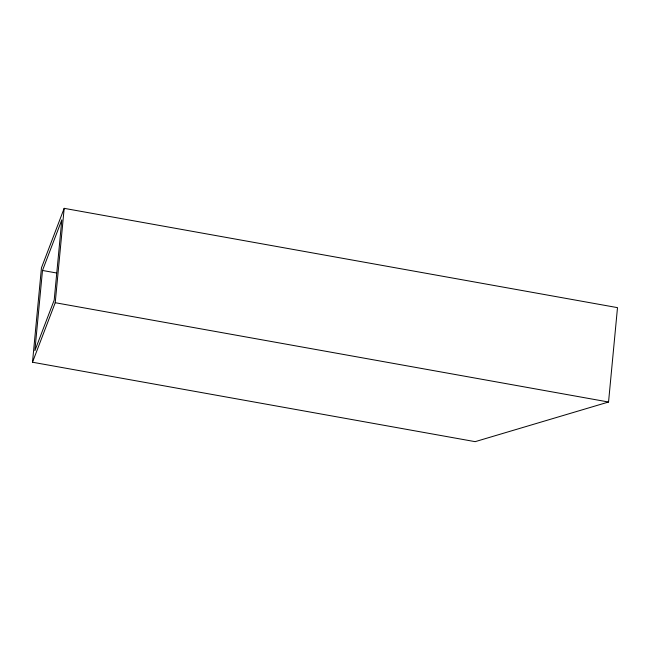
<?xml version="1.0" encoding="UTF-8"?>
<svg xmlns="http://www.w3.org/2000/svg" width="650" height="650" viewBox="0 0 650 650"><rect width="100%" height="100%" fill="white"/><g stroke="black" fill="none" stroke-linecap="round" stroke-linejoin="round"><path stroke-width="0.97" d="M32.5 362.229L41.454 267.849L64.179 208.341L617.5 307.637L608.546 402.017L475.158 441.659L32.5 362.229L55.226 302.713L64.179 208.341M42.494 270.465L34.873 350.683L54.194 300.105L61.807 219.879L42.494 270.465L56.461 272.967M55.226 302.713L608.546 402.017"/></g></svg>
